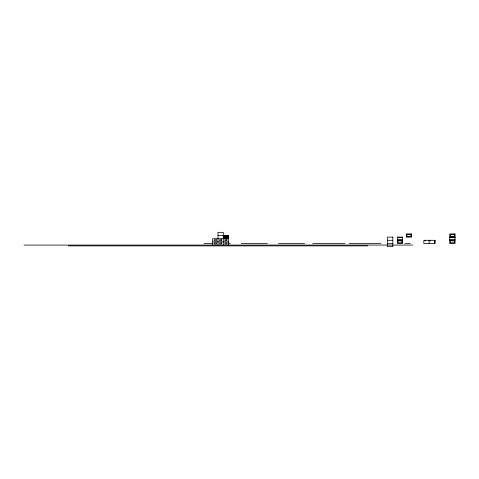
<?xml version="1.0" encoding="UTF-8"?>
<svg xmlns="http://www.w3.org/2000/svg" width="479" height="479" viewBox="0 0 479 479"><rect width="100%" height="100%" fill="white"/><g stroke="black" fill="none" stroke-linecap="round" stroke-linejoin="round"><path stroke-width="0.72" d="M217.981 235.524L228.585 235.524L228.585 245.068M223.28 236.087L228.585 236.087M449.745 237.111L455.05 237.111M397.313 237.68L402.617 237.68M449.745 237.68L455.05 237.68M223.28 238.015L228.585 238.015M228.585 238.704L212.676 238.704L212.676 245.068M397.313 239.602L402.617 239.602M449.745 239.602L455.05 239.602M387.529 240.296L392.834 240.296M397.313 240.296L402.617 240.296M449.745 240.296L455.05 240.296M435.052 240.859L434.333 240.859L434.333 240.296M212.676 241.889L228.585 241.889M434.333 242.787L435.052 242.787M204.018 243.476L213.023 243.476M228.399 243.476L230.273 243.476M241.182 243.476L267.438 243.476M278.437 243.476L304.692 243.476M312.667 243.476L345.054 243.476M349.089 243.476L380.889 243.476M387.529 243.476L392.834 243.476M404.911 243.476L410.216 243.476M23.95 245.074L412.617 245.074M68.258 245.883L367.818 245.883M434.447 240.296L434.447 243.476M430.364 240.296L430.364 240.859M429.142 240.296L429.142 243.476M429.028 240.296L429.028 240.859M425.059 240.296L425.059 240.859M227.866 235.524L227.866 238.015M223.897 235.524L223.897 238.015M223.28 245.068L223.28 232.339L217.981 232.339L217.981 245.068M411.599 233.932L406.294 233.932L406.294 237.111L411.599 237.111L411.599 233.932M455.05 233.932L449.745 233.932L449.745 243.476L455.05 243.476L455.05 233.932M410.88 234.494L406.905 234.494L406.905 236.422L410.88 236.422L410.88 234.494M454.331 234.494L450.356 234.494L450.356 236.422L454.331 236.422L454.331 234.494M226.998 236.584L224.873 236.584L224.873 237.644L226.998 237.644L226.998 236.584M392.834 237.111L387.529 237.111L387.529 246.661L392.834 246.661L392.834 237.111M402.617 237.111L397.313 237.111L397.313 243.476L402.617 243.476L402.617 237.111M216.388 239.763L214.263 239.763L214.263 240.823L216.388 240.823L216.388 239.763M221.693 239.763L219.568 239.763L219.568 240.823L221.693 240.823L221.693 239.763M226.998 239.763L224.873 239.763L224.873 240.823L226.998 240.823L226.998 239.763M435.052 240.296L423.837 240.296L423.837 243.476L435.052 243.476L435.052 240.296M401.899 240.859L397.923 240.859L397.923 242.787L401.899 242.787L401.899 240.859M454.331 240.859L450.356 240.859L450.356 242.787L454.331 242.787L454.331 240.859M216.388 242.949L214.263 242.949L214.263 244.009L216.388 244.009L216.388 242.949M221.693 242.949L219.568 242.949L219.568 244.009L221.693 244.009L221.693 242.949M226.998 242.949L224.873 242.949L224.873 244.009L226.998 244.009L226.998 242.949"/></g></svg>
